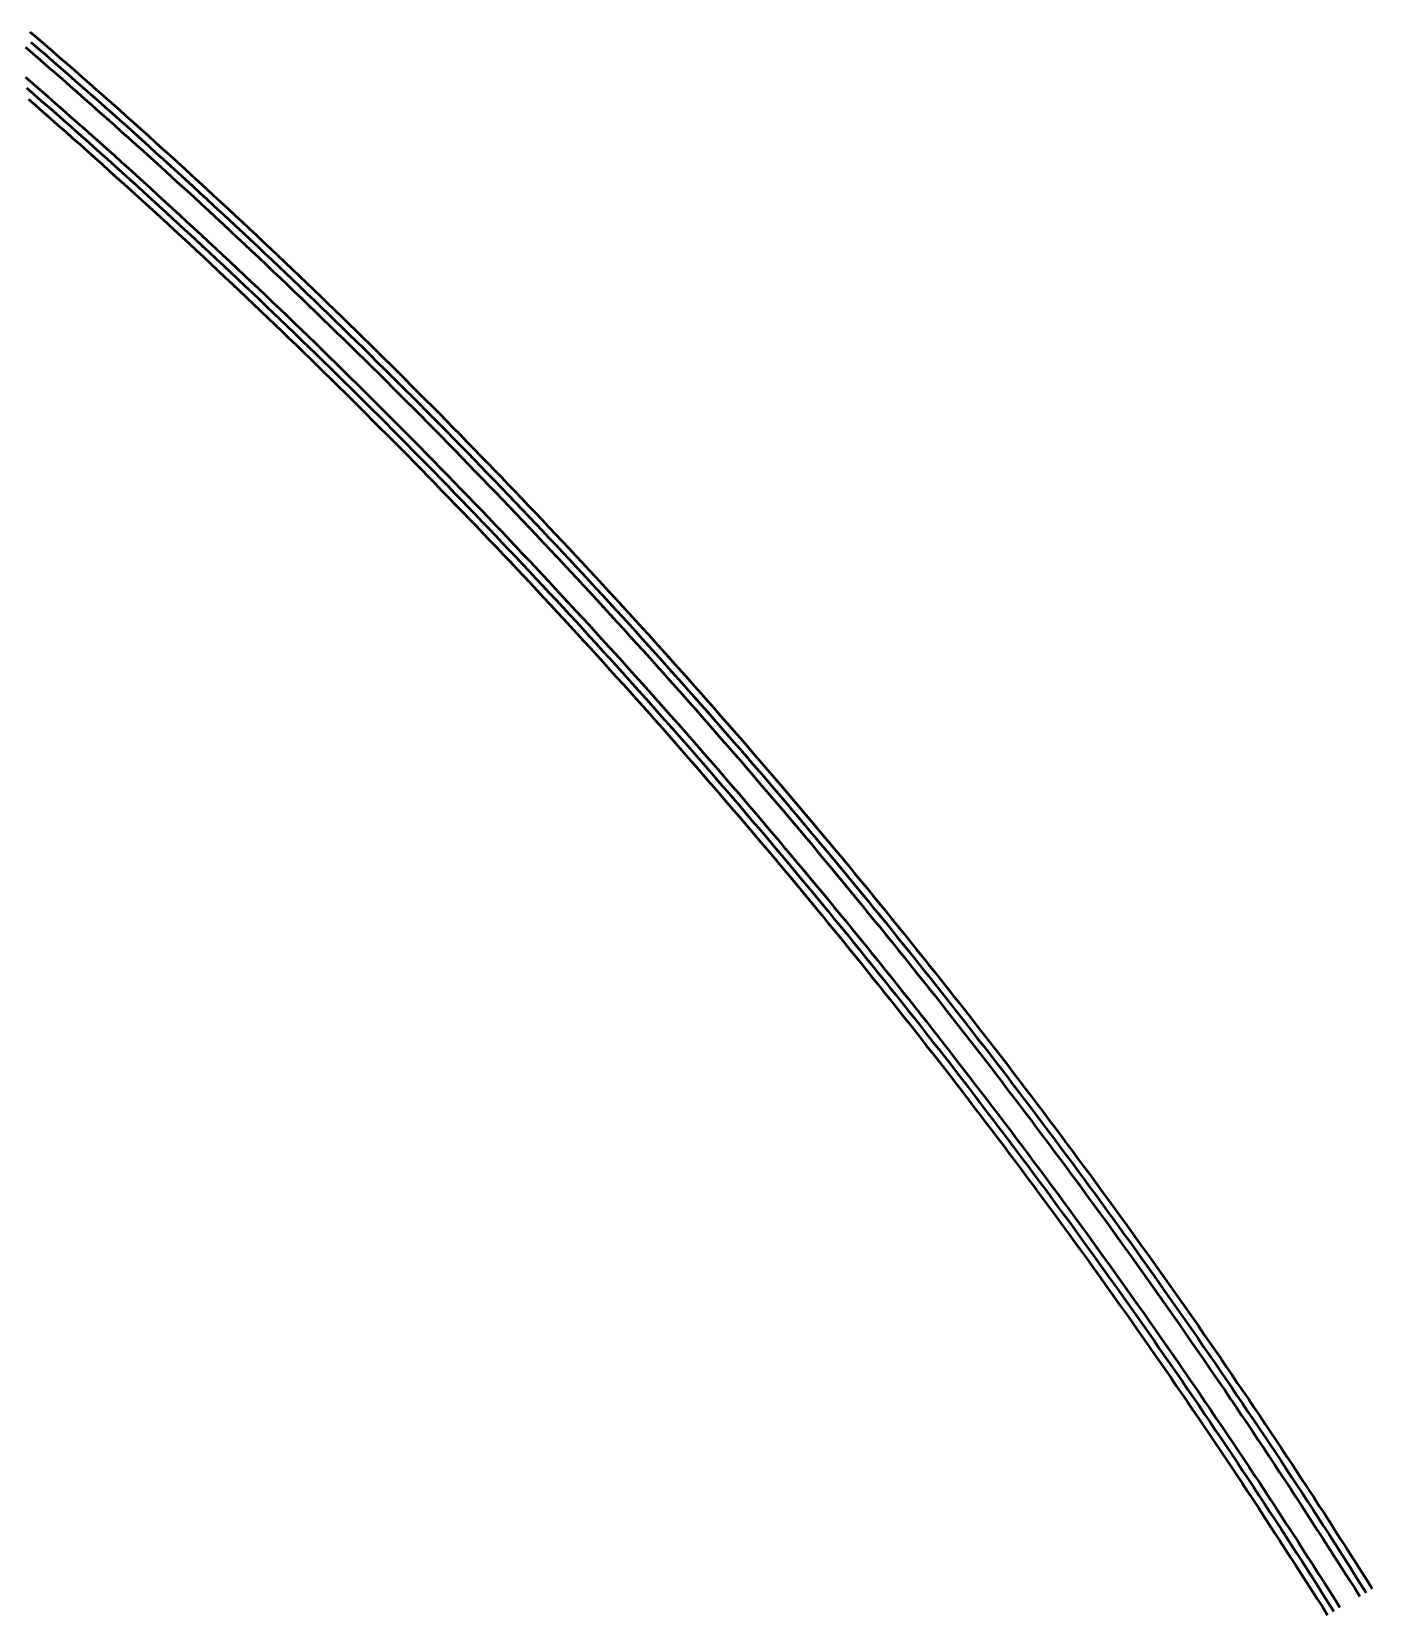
# Model space of a CAD drawing. Header units: millimetres. Extents: x 2688706 to 2690835, y 1254387 to 1255241.
# Drawn here: x 2690698.4 to 2690834.8, y 1254387.1 to 1254548.2 of the extents above; entities that cross this region are included whole.
import ezdxf

# ---------------------------------------------------------------- set-up
doc = ezdxf.new("R2010")
doc.units = ezdxf.units.MM
doc.layers.add('BS-TR-B-Gleisstrang-LinieGeometrie', color=7, linetype='Continuous')
doc.layers.add('BS-TR-N-Gleisstrang-LinieGeometrie', color=7, linetype='Continuous')

msp = doc.modelspace()

# ---------------------------------------------------------------- linework, layer by layer
at = {"layer": 'BS-TR-B-Gleisstrang-LinieGeometrie', "lineweight": 50}
for points in [[(2690698.27, 1254547.14, 461.19), (2690699.03, 1254546.49, 461.21), (2690699.79, 1254545.83, 461.22), (2690700.54, 1254545.18, 461.23), (2690701.3, 1254544.52, 461.24), (2690702.05, 1254543.86, 461.25), (2690702.8, 1254543.21, 461.27), (2690703.55, 1254542.55, 461.28), (2690704.3, 1254541.89, 461.29), (2690705.05, 1254541.22, 461.3), (2690705.8, 1254540.56, 461.31), (2690706.55, 1254539.9, 461.33), (2690707.3, 1254539.23, 461.34), (2690708.04, 1254538.57, 461.35), (2690708.79, 1254537.9, 461.36), (2690709.53, 1254537.23, 461.37), (2690710.27, 1254536.56, 461.39), (2690711.01, 1254535.89, 461.4), (2690711.75, 1254535.22, 461.41), (2690712.49, 1254534.55, 461.42), (2690713.23, 1254533.87, 461.43), (2690713.97, 1254533.2, 461.45), (2690714.71, 1254532.52, 461.46), (2690715.44, 1254531.85, 461.47), (2690716.18, 1254531.17, 461.48), (2690716.91, 1254530.49, 461.49), (2690717.65, 1254529.81, 461.51), (2690718.38, 1254529.13, 461.52), (2690719.11, 1254528.45, 461.53), (2690719.84, 1254527.76, 461.54), (2690720.57, 1254527.08, 461.55), (2690721.3, 1254526.4, 461.57), (2690722.03, 1254525.71, 461.58), (2690722.75, 1254525.02, 461.59), (2690723.48, 1254524.33, 461.6), (2690724.2, 1254523.65, 461.61), (2690724.93, 1254522.96, 461.63), (2690725.65, 1254522.26, 461.64), (2690726.37, 1254521.57, 461.65), (2690727.09, 1254520.88, 461.66), (2690727.81, 1254520.18, 461.67), (2690728.53, 1254519.49, 461.69), (2690729.25, 1254518.79, 461.7), (2690729.96, 1254518.1, 461.71), (2690730.68, 1254517.4, 461.72), (2690731.39, 1254516.7, 461.73), (2690732.11, 1254516, 461.75), (2690732.82, 1254515.3, 461.76), (2690733.53, 1254514.59, 461.77), (2690734.24, 1254513.89, 461.78), (2690734.95, 1254513.19, 461.79), (2690735.66, 1254512.48, 461.81), (2690736.37, 1254511.77, 461.82), (2690737.07, 1254511.07, 461.83), (2690737.78, 1254510.36, 461.84), (2690738.48, 1254509.65, 461.85), (2690739.19, 1254508.94, 461.87), (2690739.89, 1254508.23, 461.88), (2690740.59, 1254507.52, 461.89), (2690741.29, 1254506.8, 461.9), (2690741.99, 1254506.09, 461.91), (2690742.69, 1254505.37, 461.93), (2690743.39, 1254504.66, 461.94), (2690744.08, 1254503.94, 461.95), (2690744.78, 1254503.22, 461.96), (2690745.47, 1254502.5, 461.97), (2690746.17, 1254501.78, 461.99), (2690746.86, 1254501.06, 462), (2690747.55, 1254500.34, 462.01), (2690748.24, 1254499.61, 462.02), (2690748.93, 1254498.89, 462.03), (2690749.62, 1254498.16, 462.05), (2690750.3, 1254497.44, 462.06), (2690750.99, 1254496.71, 462.07), (2690751.68, 1254495.98, 462.08), (2690752.36, 1254495.25, 462.09), (2690753.04, 1254494.52, 462.11), (2690753.73, 1254493.79, 462.12), (2690754.41, 1254493.06, 462.13), (2690755.09, 1254492.33, 462.14), (2690755.77, 1254491.59, 462.15), (2690756.44, 1254490.86, 462.17), (2690757.12, 1254490.12, 462.18), (2690757.8, 1254489.39, 462.19), (2690758.47, 1254488.65, 462.2), (2690759.14, 1254487.91, 462.21), (2690759.82, 1254487.17, 462.23), (2690760.49, 1254486.43, 462.24), (2690761.16, 1254485.69, 462.25), (2690761.83, 1254484.94, 462.26), (2690762.5, 1254484.2, 462.27), (2690763.16, 1254483.46, 462.29), (2690763.83, 1254482.71, 462.3), (2690764.5, 1254481.96, 462.31), (2690765.16, 1254481.22, 462.32), (2690765.82, 1254480.47, 462.33), (2690766.49, 1254479.72, 462.35), (2690767.15, 1254478.97, 462.36), (2690767.81, 1254478.22, 462.37), (2690768.46, 1254477.47, 462.38), (2690769.12, 1254476.71, 462.39), (2690769.78, 1254475.96, 462.41), (2690770.43, 1254475.21, 462.42), (2690771.09, 1254474.45, 462.43), (2690771.74, 1254473.69, 462.44), (2690772.4, 1254472.94, 462.45), (2690773.05, 1254472.18, 462.47), (2690773.7, 1254471.42, 462.48), (2690774.35, 1254470.66, 462.49), (2690774.99, 1254469.9, 462.5), (2690775.64, 1254469.13, 462.51), (2690776.29, 1254468.37, 462.53), (2690776.93, 1254467.61, 462.54), (2690777.58, 1254466.84, 462.55), (2690778.22, 1254466.08, 462.56), (2690778.86, 1254465.31, 462.57), (2690779.5, 1254464.54, 462.59), (2690780.14, 1254463.77, 462.6), (2690780.78, 1254463, 462.61), (2690781.42, 1254462.23, 462.62), (2690782.05, 1254461.46, 462.63), (2690782.69, 1254460.69, 462.65), (2690783.32, 1254459.92, 462.66), (2690783.95, 1254459.14, 462.67), (2690784.59, 1254458.37, 462.68), (2690785.22, 1254457.59, 462.69), (2690785.85, 1254456.81, 462.71), (2690786.47, 1254456.04, 462.72), (2690787.1, 1254455.26, 462.73), (2690787.73, 1254454.48, 462.74), (2690788.35, 1254453.7, 462.75), (2690788.98, 1254452.92, 462.77), (2690789.6, 1254452.13, 462.78), (2690790.22, 1254451.35, 462.79), (2690790.84, 1254450.57, 462.8), (2690791.46, 1254449.78, 462.81), (2690792.08, 1254449, 462.83), (2690792.7, 1254448.21, 462.84), (2690793.31, 1254447.42, 462.85), (2690793.93, 1254446.64, 462.86), (2690794.54, 1254445.85, 462.87), (2690795.16, 1254445.06, 462.89), (2690795.77, 1254444.27, 462.9), (2690796.38, 1254443.47, 462.91), (2690796.99, 1254442.68, 462.92), (2690797.6, 1254441.89, 462.93), (2690798.2, 1254441.09, 462.95), (2690798.81, 1254440.3, 462.96), (2690799.41, 1254439.5, 462.97), (2690800.02, 1254438.71, 462.98), (2690800.62, 1254437.91, 462.99), (2690801.22, 1254437.11, 463.01), (2690801.82, 1254436.31, 463.02), (2690802.42, 1254435.51, 463.03), (2690803.02, 1254434.71, 463.04), (2690803.62, 1254433.91, 463.05), (2690804.21, 1254433.1, 463.07), (2690804.81, 1254432.3, 463.08), (2690805.4, 1254431.5, 463.09), (2690805.99, 1254430.69, 463.1), (2690806.59, 1254429.88, 463.11), (2690807.18, 1254429.08, 463.13), (2690807.76, 1254428.27, 463.14), (2690808.35, 1254427.46, 463.15), (2690808.94, 1254426.65, 463.16), (2690809.52, 1254425.84, 463.17), (2690810.11, 1254425.03, 463.18), (2690810.69, 1254424.22, 463.19), (2690811.27, 1254423.4, 463.21), (2690811.86, 1254422.59, 463.22), (2690812.44, 1254421.78, 463.23), (2690813.01, 1254420.96, 463.24), (2690813.59, 1254420.14, 463.25), (2690814.17, 1254419.33, 463.26), (2690814.74, 1254418.51, 463.27), (2690815.32, 1254417.69, 463.28), (2690815.89, 1254416.87, 463.29), (2690816.46, 1254416.05, 463.31), (2690817.03, 1254415.23, 463.32), (2690817.6, 1254414.41, 463.33), (2690818.17, 1254413.59, 463.34), (2690818.74, 1254412.76, 463.35), (2690819.3, 1254411.94, 463.36), (2690819.87, 1254411.11, 463.37), (2690820.43, 1254410.29, 463.38), (2690820.99, 1254409.46, 463.39), (2690821.55, 1254408.63, 463.41), (2690822.11, 1254407.8, 463.42), (2690822.67, 1254406.98, 463.43), (2690823.23, 1254406.15, 463.44), (2690823.79, 1254405.31, 463.45), (2690824.34, 1254404.48, 463.46), (2690824.9, 1254403.65, 463.47), (2690825.45, 1254402.82, 463.48), (2690826, 1254401.98, 463.49), (2690826.55, 1254401.15, 463.51), (2690827.1, 1254400.31, 463.52), (2690827.65, 1254399.48, 463.53), (2690828.2, 1254398.64, 463.54), (2690828.74, 1254397.8, 463.55), (2690829.29, 1254396.96, 463.56), (2690829.83, 1254396.13, 463.57), (2690830.37, 1254395.29, 463.58), (2690830.91, 1254394.44, 463.59), (2690831.45, 1254393.6, 463.6), (2690831.99, 1254392.76, 463.62), (2690832.53, 1254391.92, 463.63), (2690833.06, 1254391.07, 463.64), (2690833.6, 1254390.23, 463.65), (2690834.13, 1254389.38, 463.66)], [(2690697.84, 1254542.5, 460.77), (2690698.59, 1254541.84, 460.78), (2690699.34, 1254541.18, 460.8), (2690700.1, 1254540.52, 460.81), (2690700.85, 1254539.86, 460.82), (2690701.6, 1254539.2, 460.83), (2690702.35, 1254538.54, 460.84), (2690703.1, 1254537.88, 460.86), (2690703.84, 1254537.22, 460.87), (2690704.59, 1254536.55, 460.88), (2690705.34, 1254535.89, 460.89), (2690706.08, 1254535.22, 460.9), (2690706.83, 1254534.55, 460.92), (2690707.57, 1254533.88, 460.93), (2690708.31, 1254533.21, 460.94), (2690709.05, 1254532.54, 460.95), (2690709.79, 1254531.87, 460.96), (2690710.53, 1254531.19, 460.98), (2690711.27, 1254530.52, 460.99), (2690712.01, 1254529.84, 461), (2690712.74, 1254529.17, 461.01), (2690713.48, 1254528.49, 461.02), (2690714.21, 1254527.81, 461.04), (2690714.95, 1254527.13, 461.05), (2690715.68, 1254526.45, 461.06), (2690716.41, 1254525.77, 461.07), (2690717.14, 1254525.09, 461.08), (2690717.87, 1254524.4, 461.1), (2690718.6, 1254523.72, 461.11), (2690719.33, 1254523.03, 461.12), (2690720.05, 1254522.34, 461.13), (2690720.78, 1254521.66, 461.14), (2690721.5, 1254520.97, 461.16), (2690722.23, 1254520.28, 461.17), (2690722.95, 1254519.59, 461.18), (2690723.67, 1254518.89, 461.19), (2690724.39, 1254518.2, 461.2), (2690725.11, 1254517.51, 461.22), (2690725.83, 1254516.81, 461.23), (2690726.55, 1254516.11, 461.24), (2690727.27, 1254515.42, 461.25), (2690727.98, 1254514.72, 461.26), (2690728.7, 1254514.02, 461.28), (2690729.41, 1254513.32, 461.29), (2690730.12, 1254512.62, 461.3), (2690730.83, 1254511.92, 461.31), (2690731.55, 1254511.21, 461.32), (2690732.25, 1254510.51, 461.34), (2690732.96, 1254509.8, 461.35), (2690733.67, 1254509.1, 461.36), (2690734.38, 1254508.39, 461.37), (2690735.08, 1254507.68, 461.38), (2690735.79, 1254506.97, 461.4), (2690736.49, 1254506.26, 461.41), (2690737.19, 1254505.55, 461.42), (2690737.9, 1254504.84, 461.43), (2690738.6, 1254504.12, 461.44), (2690739.3, 1254503.41, 461.46), (2690739.99, 1254502.69, 461.47), (2690740.69, 1254501.98, 461.48), (2690741.39, 1254501.26, 461.49), (2690742.08, 1254500.54, 461.51), (2690742.78, 1254499.82, 461.52), (2690743.47, 1254499.1, 461.53), (2690744.16, 1254498.38, 461.55), (2690744.86, 1254497.66, 461.56), (2690745.55, 1254496.93, 461.57), (2690746.24, 1254496.21, 461.59), (2690746.92, 1254495.48, 461.6), (2690747.61, 1254494.76, 461.61), (2690748.3, 1254494.03, 461.63), (2690748.98, 1254493.3, 461.64), (2690749.67, 1254492.57, 461.65), (2690750.35, 1254491.84, 461.67), (2690751.03, 1254491.11, 461.68), (2690751.71, 1254490.38, 461.69), (2690752.39, 1254489.64, 461.71), (2690753.07, 1254488.91, 461.72), (2690753.75, 1254488.18, 461.73), (2690754.43, 1254487.44, 461.74), (2690755.1, 1254486.7, 461.76), (2690755.78, 1254485.96, 461.77), (2690756.45, 1254485.22, 461.78), (2690757.12, 1254484.48, 461.8), (2690757.79, 1254483.74, 461.81), (2690758.46, 1254483, 461.82), (2690759.13, 1254482.26, 461.84), (2690759.8, 1254481.52, 461.85), (2690760.47, 1254480.77, 461.86), (2690761.14, 1254480.02, 461.88), (2690761.8, 1254479.28, 461.89), (2690762.46, 1254478.53, 461.9), (2690763.13, 1254477.78, 461.92), (2690763.79, 1254477.03, 461.93), (2690764.45, 1254476.28, 461.94), (2690765.11, 1254475.53, 461.96), (2690765.77, 1254474.78, 461.97), (2690766.43, 1254474.02, 461.98), (2690767.08, 1254473.27, 462), (2690767.74, 1254472.52, 462.01), (2690768.39, 1254471.76, 462.02), (2690769.05, 1254471, 462.04), (2690769.7, 1254470.24, 462.05), (2690770.35, 1254469.49, 462.06), (2690771, 1254468.73, 462.07), (2690771.65, 1254467.96, 462.09), (2690772.3, 1254467.2, 462.1), (2690772.94, 1254466.44, 462.11), (2690773.59, 1254465.68, 462.13), (2690774.23, 1254464.91, 462.14), (2690774.88, 1254464.15, 462.15), (2690775.52, 1254463.38, 462.17), (2690776.16, 1254462.61, 462.18), (2690776.8, 1254461.85, 462.19), (2690777.44, 1254461.08, 462.2), (2690778.08, 1254460.31, 462.22), (2690778.72, 1254459.54, 462.23), (2690779.35, 1254458.76, 462.24), (2690779.99, 1254457.99, 462.25), (2690780.62, 1254457.22, 462.27), (2690781.25, 1254456.44, 462.28), (2690781.88, 1254455.67, 462.29), (2690782.51, 1254454.89, 462.3), (2690783.14, 1254454.11, 462.31), (2690783.77, 1254453.34, 462.33), (2690784.4, 1254452.56, 462.34), (2690785.02, 1254451.78, 462.35), (2690785.65, 1254451, 462.36), (2690786.27, 1254450.22, 462.37), (2690786.89, 1254449.43, 462.39), (2690787.52, 1254448.65, 462.4), (2690788.14, 1254447.86, 462.41), (2690788.76, 1254447.08, 462.42), (2690789.37, 1254446.29, 462.43), (2690789.99, 1254445.51, 462.45), (2690790.61, 1254444.72, 462.46), (2690791.22, 1254443.93, 462.47), (2690791.83, 1254443.14, 462.48), (2690792.45, 1254442.35, 462.5), (2690793.06, 1254441.56, 462.51), (2690793.67, 1254440.77, 462.52), (2690794.28, 1254439.97, 462.53), (2690794.88, 1254439.18, 462.54), (2690795.49, 1254438.38, 462.56), (2690796.1, 1254437.59, 462.57), (2690796.7, 1254436.79, 462.58), (2690797.31, 1254435.99, 462.59), (2690797.91, 1254435.2, 462.6), (2690798.51, 1254434.4, 462.62), (2690799.11, 1254433.6, 462.63), (2690799.71, 1254432.8, 462.64), (2690800.3, 1254431.99, 462.65), (2690800.9, 1254431.19, 462.66), (2690801.5, 1254430.39, 462.67), (2690802.09, 1254429.58, 462.68), (2690802.68, 1254428.78, 462.69), (2690803.28, 1254427.97, 462.7), (2690803.87, 1254427.17, 462.71), (2690804.46, 1254426.36, 462.73), (2690805.04, 1254425.55, 462.74), (2690805.63, 1254424.74, 462.75), (2690806.22, 1254423.93, 462.76), (2690806.8, 1254423.12, 462.77), (2690807.39, 1254422.31, 462.78), (2690807.97, 1254421.5, 462.79), (2690808.55, 1254420.68, 462.8), (2690809.13, 1254419.87, 462.81), (2690809.71, 1254419.05, 462.82), (2690810.29, 1254418.24, 462.84), (2690810.86, 1254417.42, 462.85), (2690811.44, 1254416.6, 462.86), (2690812.01, 1254415.78, 462.87), (2690812.59, 1254414.96, 462.88), (2690813.16, 1254414.14, 462.89), (2690813.73, 1254413.32, 462.9), (2690814.3, 1254412.5, 462.91), (2690814.87, 1254411.68, 462.92), (2690815.44, 1254410.86, 462.93), (2690816, 1254410.03, 462.95), (2690816.57, 1254409.21, 462.96), (2690817.13, 1254408.38, 462.97), (2690817.69, 1254407.55, 462.98), (2690818.26, 1254406.73, 462.99), (2690818.82, 1254405.9, 463), (2690819.38, 1254405.07, 463.01), (2690819.93, 1254404.24, 463.02), (2690820.49, 1254403.41, 463.03), (2690821.05, 1254402.58, 463.04), (2690821.6, 1254401.75, 463.06), (2690822.15, 1254400.91, 463.07), (2690822.71, 1254400.08, 463.08), (2690823.26, 1254399.24, 463.09), (2690823.81, 1254398.41, 463.1), (2690824.35, 1254397.57, 463.11), (2690824.9, 1254396.74, 463.12), (2690825.45, 1254395.9, 463.13), (2690825.99, 1254395.06, 463.14), (2690826.54, 1254394.22, 463.16), (2690827.08, 1254393.38, 463.17), (2690827.62, 1254392.54, 463.18), (2690828.16, 1254391.7, 463.19), (2690828.7, 1254390.86, 463.2), (2690829.24, 1254390.01, 463.21), (2690829.77, 1254389.17, 463.23), (2690830.31, 1254388.32, 463.24), (2690830.84, 1254387.48, 463.25)]]:
    msp.add_polyline3d(points, dxfattribs=at)
at = {"layer": 'BS-TR-N-Gleisstrang-LinieGeometrie', "color": 1, "lineweight": 50, "true_color": 0xff0000}
for points in [[(2690698.19, 1254548.2, 461.26), (2690698.95, 1254547.55, 461.27), (2690699.7, 1254546.89, 461.28), (2690700.46, 1254546.24, 461.3), (2690701.21, 1254545.58, 461.31), (2690701.97, 1254544.93, 461.32), (2690702.72, 1254544.27, 461.33), (2690703.47, 1254543.61, 461.34), (2690704.22, 1254542.95, 461.36), (2690704.97, 1254542.29, 461.37), (2690705.72, 1254541.63, 461.38), (2690706.47, 1254540.96, 461.39), (2690707.22, 1254540.3, 461.4), (2690707.96, 1254539.63, 461.42), (2690708.71, 1254538.97, 461.43), (2690709.45, 1254538.3, 461.44), (2690710.2, 1254537.63, 461.45), (2690710.94, 1254536.96, 461.46), (2690711.68, 1254536.29, 461.48), (2690712.42, 1254535.62, 461.49), (2690713.16, 1254534.95, 461.5), (2690713.9, 1254534.28, 461.51), (2690714.64, 1254533.6, 461.52), (2690715.37, 1254532.92, 461.54), (2690716.11, 1254532.25, 461.55), (2690716.84, 1254531.57, 461.56), (2690717.58, 1254530.89, 461.57), (2690718.31, 1254530.21, 461.58), (2690719.04, 1254529.53, 461.6), (2690719.77, 1254528.85, 461.61), (2690720.5, 1254528.17, 461.62), (2690721.23, 1254527.48, 461.63), (2690721.96, 1254526.8, 461.64), (2690722.69, 1254526.11, 461.66), (2690723.41, 1254525.42, 461.67), (2690724.14, 1254524.73, 461.68), (2690724.86, 1254524.05, 461.69), (2690725.59, 1254523.36, 461.7), (2690726.31, 1254522.66, 461.72), (2690727.03, 1254521.97, 461.73), (2690727.75, 1254521.28, 461.74), (2690728.47, 1254520.58, 461.75), (2690729.19, 1254519.89, 461.76), (2690729.91, 1254519.19, 461.78), (2690730.62, 1254518.49, 461.79), (2690731.34, 1254517.8, 461.8), (2690732.05, 1254517.1, 461.81), (2690732.76, 1254516.4, 461.82), (2690733.48, 1254515.69, 461.84), (2690734.19, 1254514.99, 461.85), (2690734.9, 1254514.29, 461.86), (2690735.61, 1254513.58, 461.87), (2690736.32, 1254512.88, 461.88), (2690737.02, 1254512.17, 461.9), (2690737.73, 1254511.47, 461.91), (2690738.43, 1254510.76, 461.92), (2690739.14, 1254510.05, 461.93), (2690739.84, 1254509.34, 461.94), (2690740.54, 1254508.63, 461.96), (2690741.25, 1254507.91, 461.97), (2690741.95, 1254507.2, 461.98), (2690742.65, 1254506.48, 461.99), (2690743.34, 1254505.77, 462), (2690744.04, 1254505.05, 462.01), (2690744.74, 1254504.34, 462.03), (2690745.43, 1254503.62, 462.04), (2690746.13, 1254502.9, 462.05), (2690746.82, 1254502.18, 462.06), (2690747.51, 1254501.46, 462.07), (2690748.2, 1254500.73, 462.09), (2690748.89, 1254500.01, 462.1), (2690749.58, 1254499.29, 462.11), (2690750.27, 1254498.56, 462.12), (2690750.96, 1254497.83, 462.13), (2690751.64, 1254497.11, 462.15), (2690752.33, 1254496.38, 462.16), (2690753.01, 1254495.65, 462.17), (2690753.69, 1254494.92, 462.18), (2690754.38, 1254494.19, 462.19), (2690755.06, 1254493.46, 462.21), (2690755.74, 1254492.72, 462.22), (2690756.42, 1254491.99, 462.23), (2690757.09, 1254491.25, 462.24), (2690757.77, 1254490.52, 462.25), (2690758.45, 1254489.78, 462.27), (2690759.12, 1254489.04, 462.28), (2690759.79, 1254488.3, 462.29), (2690760.47, 1254487.56, 462.3), (2690761.14, 1254486.82, 462.31), (2690761.81, 1254486.08, 462.33), (2690762.48, 1254485.34, 462.34), (2690763.14, 1254484.6, 462.35), (2690763.81, 1254483.85, 462.36), (2690764.48, 1254483.11, 462.37), (2690765.14, 1254482.36, 462.39), (2690765.81, 1254481.61, 462.4), (2690766.47, 1254480.86, 462.41), (2690767.13, 1254480.11, 462.42), (2690767.79, 1254479.36, 462.43), (2690768.45, 1254478.61, 462.45), (2690769.11, 1254477.86, 462.46), (2690769.77, 1254477.11, 462.47), (2690770.43, 1254476.35, 462.48), (2690771.08, 1254475.6, 462.49), (2690771.74, 1254474.84, 462.51), (2690772.39, 1254474.09, 462.52), (2690773.04, 1254473.33, 462.53), (2690773.69, 1254472.57, 462.54), (2690774.34, 1254471.81, 462.55), (2690774.99, 1254471.05, 462.57), (2690775.64, 1254470.29, 462.58), (2690776.29, 1254469.53, 462.59), (2690776.93, 1254468.76, 462.6), (2690777.58, 1254468, 462.61), (2690778.22, 1254467.24, 462.63), (2690778.86, 1254466.47, 462.64), (2690779.5, 1254465.7, 462.65), (2690780.14, 1254464.93, 462.66), (2690780.78, 1254464.17, 462.67), (2690781.42, 1254463.4, 462.69), (2690782.06, 1254462.63, 462.7), (2690782.69, 1254461.85, 462.71), (2690783.33, 1254461.08, 462.72), (2690783.96, 1254460.31, 462.73), (2690784.6, 1254459.54, 462.75), (2690785.23, 1254458.76, 462.76), (2690785.86, 1254457.98, 462.77), (2690786.49, 1254457.21, 462.78), (2690787.12, 1254456.43, 462.79), (2690787.74, 1254455.65, 462.81), (2690788.37, 1254454.87, 462.82), (2690788.99, 1254454.09, 462.83), (2690789.62, 1254453.31, 462.84), (2690790.24, 1254452.53, 462.85), (2690790.86, 1254451.75, 462.87), (2690791.48, 1254450.96, 462.88), (2690792.1, 1254450.18, 462.89), (2690792.72, 1254449.39, 462.9), (2690793.34, 1254448.61, 462.91), (2690793.95, 1254447.82, 462.93), (2690794.57, 1254447.03, 462.94), (2690795.18, 1254446.24, 462.95), (2690795.79, 1254445.45, 462.96), (2690796.41, 1254444.66, 462.97), (2690797.02, 1254443.87, 462.99), (2690797.63, 1254443.08, 463), (2690798.23, 1254442.28, 463.01), (2690798.84, 1254441.49, 463.02), (2690799.45, 1254440.69, 463.03), (2690800.05, 1254439.9, 463.05), (2690800.66, 1254439.1, 463.06), (2690801.26, 1254438.3, 463.07), (2690801.86, 1254437.5, 463.08), (2690802.46, 1254436.7, 463.09), (2690803.06, 1254435.9, 463.11), (2690803.66, 1254435.1, 463.12), (2690804.25, 1254434.3, 463.13), (2690804.85, 1254433.5, 463.14), (2690805.44, 1254432.69, 463.15), (2690806.04, 1254431.89, 463.17), (2690806.63, 1254431.08, 463.18), (2690807.22, 1254430.28, 463.19), (2690807.81, 1254429.47, 463.2), (2690808.4, 1254428.66, 463.21), (2690808.99, 1254427.85, 463.22), (2690809.57, 1254427.05, 463.24), (2690810.16, 1254426.24, 463.25), (2690810.74, 1254425.42, 463.26), (2690811.33, 1254424.61, 463.27), (2690811.91, 1254423.8, 463.28), (2690812.49, 1254422.99, 463.29), (2690813.07, 1254422.17, 463.3), (2690813.65, 1254421.36, 463.31), (2690814.23, 1254420.54, 463.32), (2690814.8, 1254419.72, 463.34), (2690815.38, 1254418.9, 463.35), (2690815.95, 1254418.09, 463.36), (2690816.52, 1254417.27, 463.37), (2690817.1, 1254416.45, 463.38), (2690817.67, 1254415.63, 463.39), (2690818.23, 1254414.8, 463.4), (2690818.8, 1254413.98, 463.41), (2690819.37, 1254413.16, 463.42), (2690819.94, 1254412.33, 463.44), (2690820.5, 1254411.51, 463.45), (2690821.06, 1254410.68, 463.46), (2690821.63, 1254409.86, 463.47), (2690822.19, 1254409.03, 463.48), (2690822.75, 1254408.2, 463.49), (2690823.31, 1254407.37, 463.5), (2690823.86, 1254406.54, 463.51), (2690824.42, 1254405.71, 463.52), (2690824.97, 1254404.88, 463.54), (2690825.53, 1254404.05, 463.55), (2690826.08, 1254403.21, 463.56), (2690826.63, 1254402.38, 463.57), (2690827.18, 1254401.55, 463.58), (2690827.73, 1254400.71, 463.59), (2690828.28, 1254399.87, 463.6), (2690828.83, 1254399.04, 463.61), (2690829.37, 1254398.2, 463.62), (2690829.92, 1254397.36, 463.64), (2690830.46, 1254396.52, 463.65), (2690831, 1254395.68, 463.66), (2690831.54, 1254394.84, 463.67), (2690832.08, 1254394, 463.68), (2690832.62, 1254393.16, 463.69), (2690833.16, 1254392.32, 463.7), (2690833.7, 1254391.47, 463.71), (2690834.23, 1254390.63, 463.72), (2690834.76, 1254389.78, 463.74)], [(2690697.72, 1254546.63, 461.12), (2690698.48, 1254545.98, 461.13), (2690699.23, 1254545.33, 461.14), (2690699.99, 1254544.67, 461.16), (2690700.74, 1254544.02, 461.17), (2690701.49, 1254543.36, 461.18), (2690702.25, 1254542.7, 461.19), (2690703, 1254542.04, 461.2), (2690703.75, 1254541.38, 461.22), (2690704.5, 1254540.72, 461.23), (2690705.24, 1254540.06, 461.24), (2690705.99, 1254539.39, 461.25), (2690706.74, 1254538.73, 461.26), (2690707.48, 1254538.06, 461.28), (2690708.23, 1254537.4, 461.29), (2690708.97, 1254536.73, 461.3), (2690709.71, 1254536.06, 461.31), (2690710.45, 1254535.39, 461.32), (2690711.19, 1254534.72, 461.34), (2690711.93, 1254534.05, 461.35), (2690712.67, 1254533.38, 461.36), (2690713.41, 1254532.7, 461.37), (2690714.15, 1254532.03, 461.38), (2690714.88, 1254531.35, 461.4), (2690715.62, 1254530.67, 461.41), (2690716.35, 1254529.99, 461.42), (2690717.08, 1254529.32, 461.43), (2690717.81, 1254528.64, 461.44), (2690718.55, 1254527.95, 461.46), (2690719.28, 1254527.27, 461.47), (2690720, 1254526.59, 461.48), (2690720.73, 1254525.9, 461.49), (2690721.46, 1254525.22, 461.5), (2690722.19, 1254524.53, 461.52), (2690722.91, 1254523.84, 461.53), (2690723.63, 1254523.16, 461.54), (2690724.36, 1254522.47, 461.55), (2690725.08, 1254521.78, 461.56), (2690725.8, 1254521.08, 461.58), (2690726.52, 1254520.39, 461.59), (2690727.24, 1254519.7, 461.6), (2690727.96, 1254519, 461.61), (2690728.67, 1254518.31, 461.62), (2690729.39, 1254517.61, 461.64), (2690730.11, 1254516.91, 461.65), (2690730.82, 1254516.21, 461.66), (2690731.53, 1254515.51, 461.67), (2690732.25, 1254514.81, 461.68), (2690732.96, 1254514.11, 461.7), (2690733.67, 1254513.41, 461.71), (2690734.38, 1254512.7, 461.72), (2690735.08, 1254512, 461.73), (2690735.79, 1254511.29, 461.74), (2690736.5, 1254510.59, 461.76), (2690737.2, 1254509.88, 461.77), (2690737.91, 1254509.17, 461.78), (2690738.61, 1254508.46, 461.79), (2690739.31, 1254507.75, 461.8), (2690740.01, 1254507.04, 461.82), (2690740.71, 1254506.32, 461.83), (2690741.41, 1254505.61, 461.84), (2690742.11, 1254504.9, 461.85), (2690742.81, 1254504.18, 461.86), (2690743.5, 1254503.46, 461.88), (2690744.2, 1254502.75, 461.89), (2690744.89, 1254502.03, 461.9), (2690745.59, 1254501.31, 461.91), (2690746.28, 1254500.59, 461.92), (2690746.97, 1254499.86, 461.94), (2690747.66, 1254499.14, 461.95), (2690748.35, 1254498.42, 461.96), (2690749.04, 1254497.69, 461.97), (2690749.72, 1254496.97, 461.98), (2690750.41, 1254496.24, 462), (2690751.09, 1254495.51, 462.01), (2690751.78, 1254494.78, 462.02), (2690752.46, 1254494.06, 462.03), (2690753.14, 1254493.32, 462.04), (2690753.82, 1254492.59, 462.06), (2690754.5, 1254491.86, 462.07), (2690755.18, 1254491.13, 462.08), (2690755.86, 1254490.39, 462.09), (2690756.53, 1254489.66, 462.1), (2690757.21, 1254488.92, 462.12), (2690757.88, 1254488.18, 462.13), (2690758.56, 1254487.45, 462.14), (2690759.23, 1254486.71, 462.15), (2690759.9, 1254485.97, 462.16), (2690760.57, 1254485.23, 462.18), (2690761.24, 1254484.48, 462.19), (2690761.91, 1254483.74, 462.2), (2690762.58, 1254483, 462.21), (2690763.24, 1254482.25, 462.22), (2690763.91, 1254481.51, 462.24), (2690764.57, 1254480.76, 462.25), (2690765.23, 1254480.01, 462.26), (2690765.89, 1254479.26, 462.27), (2690766.55, 1254478.51, 462.28), (2690767.21, 1254477.76, 462.3), (2690767.87, 1254477.01, 462.31), (2690768.53, 1254476.26, 462.32), (2690769.19, 1254475.5, 462.33), (2690769.84, 1254474.75, 462.34), (2690770.5, 1254474, 462.36), (2690771.15, 1254473.24, 462.37), (2690771.8, 1254472.48, 462.38), (2690772.45, 1254471.72, 462.39), (2690773.1, 1254470.96, 462.4), (2690773.75, 1254470.21, 462.42), (2690774.4, 1254469.44, 462.43), (2690775.05, 1254468.68, 462.44), (2690775.69, 1254467.92, 462.45), (2690776.34, 1254467.16, 462.46), (2690776.98, 1254466.39, 462.48), (2690777.62, 1254465.63, 462.49), (2690778.26, 1254464.86, 462.5), (2690778.9, 1254464.09, 462.51), (2690779.54, 1254463.33, 462.52), (2690780.18, 1254462.56, 462.54), (2690780.82, 1254461.79, 462.55), (2690781.45, 1254461.02, 462.56), (2690782.09, 1254460.24, 462.57), (2690782.72, 1254459.47, 462.58), (2690783.35, 1254458.7, 462.6), (2690783.98, 1254457.92, 462.61), (2690784.61, 1254457.15, 462.62), (2690785.24, 1254456.37, 462.63), (2690785.87, 1254455.59, 462.64), (2690786.5, 1254454.82, 462.66), (2690787.12, 1254454.04, 462.67), (2690787.75, 1254453.26, 462.68), (2690788.37, 1254452.48, 462.69), (2690789, 1254451.7, 462.7), (2690789.62, 1254450.91, 462.72), (2690790.24, 1254450.13, 462.73), (2690790.86, 1254449.35, 462.74), (2690791.47, 1254448.56, 462.75), (2690792.09, 1254447.77, 462.76), (2690792.71, 1254446.99, 462.78), (2690793.32, 1254446.2, 462.79), (2690793.94, 1254445.41, 462.8), (2690794.55, 1254444.62, 462.81), (2690795.16, 1254443.83, 462.82), (2690795.77, 1254443.04, 462.84), (2690796.38, 1254442.25, 462.85), (2690796.99, 1254441.46, 462.86), (2690797.59, 1254440.66, 462.87), (2690798.2, 1254439.87, 462.88), (2690798.8, 1254439.07, 462.9), (2690799.41, 1254438.28, 462.91), (2690800.01, 1254437.48, 462.92), (2690800.61, 1254436.68, 462.93), (2690801.21, 1254435.88, 462.94), (2690801.81, 1254435.08, 462.96), (2690802.41, 1254434.28, 462.97), (2690803.01, 1254433.48, 462.98), (2690803.6, 1254432.68, 462.99), (2690804.2, 1254431.87, 463), (2690804.79, 1254431.07, 463.02), (2690805.38, 1254430.27, 463.03), (2690805.97, 1254429.46, 463.04), (2690806.56, 1254428.65, 463.05), (2690807.15, 1254427.85, 463.06), (2690807.74, 1254427.04, 463.07), (2690808.32, 1254426.23, 463.09), (2690808.91, 1254425.42, 463.1), (2690809.49, 1254424.61, 463.11), (2690810.08, 1254423.8, 463.12), (2690810.66, 1254422.98, 463.13), (2690811.24, 1254422.17, 463.14), (2690811.82, 1254421.36, 463.15), (2690812.4, 1254420.54, 463.16), (2690812.97, 1254419.73, 463.18), (2690813.55, 1254418.91, 463.19), (2690814.12, 1254418.09, 463.2), (2690814.7, 1254417.27, 463.21), (2690815.27, 1254416.46, 463.22), (2690815.84, 1254415.64, 463.23), (2690816.41, 1254414.82, 463.24), (2690816.98, 1254413.99, 463.25), (2690817.55, 1254413.17, 463.26), (2690818.11, 1254412.35, 463.27), (2690818.68, 1254411.53, 463.29), (2690819.24, 1254410.7, 463.3), (2690819.81, 1254409.88, 463.31), (2690820.37, 1254409.05, 463.32), (2690820.93, 1254408.22, 463.33), (2690821.49, 1254407.39, 463.34), (2690822.05, 1254406.57, 463.35), (2690822.61, 1254405.74, 463.36), (2690823.16, 1254404.91, 463.37), (2690823.72, 1254404.08, 463.39), (2690824.27, 1254403.24, 463.4), (2690824.82, 1254402.41, 463.41), (2690825.37, 1254401.58, 463.42), (2690825.92, 1254400.74, 463.43), (2690826.47, 1254399.91, 463.44), (2690827.02, 1254399.07, 463.45), (2690827.57, 1254398.24, 463.46), (2690828.11, 1254397.4, 463.47), (2690828.66, 1254396.56, 463.49), (2690829.2, 1254395.72, 463.5), (2690829.74, 1254394.88, 463.51), (2690830.28, 1254394.04, 463.52), (2690830.82, 1254393.2, 463.53), (2690831.36, 1254392.36, 463.54), (2690831.9, 1254391.52, 463.55), (2690832.43, 1254390.67, 463.56), (2690832.97, 1254389.83, 463.57), (2690833.5, 1254388.99, 463.59)], [(2690697.74, 1254543.57, 460.84), (2690698.49, 1254542.92, 460.85), (2690699.25, 1254542.26, 460.86), (2690700, 1254541.6, 460.87), (2690700.75, 1254540.94, 460.89), (2690701.5, 1254540.28, 460.9), (2690702.25, 1254539.62, 460.91), (2690703, 1254538.96, 460.92), (2690703.75, 1254538.3, 460.93), (2690704.5, 1254537.63, 460.95), (2690705.25, 1254536.97, 460.96), (2690705.99, 1254536.3, 460.97), (2690706.74, 1254535.63, 460.98), (2690707.48, 1254534.97, 460.99), (2690708.22, 1254534.3, 461.01), (2690708.96, 1254533.63, 461.02), (2690709.71, 1254532.95, 461.03), (2690710.45, 1254532.28, 461.04), (2690711.18, 1254531.61, 461.05), (2690711.92, 1254530.93, 461.07), (2690712.66, 1254530.26, 461.08), (2690713.4, 1254529.58, 461.09), (2690714.13, 1254528.9, 461.1), (2690714.87, 1254528.22, 461.11), (2690715.6, 1254527.54, 461.13), (2690716.33, 1254526.86, 461.14), (2690717.06, 1254526.18, 461.15), (2690717.79, 1254525.5, 461.16), (2690718.52, 1254524.81, 461.17), (2690719.25, 1254524.13, 461.19), (2690719.98, 1254523.44, 461.2), (2690720.7, 1254522.76, 461.21), (2690721.43, 1254522.07, 461.22), (2690722.15, 1254521.38, 461.23), (2690722.88, 1254520.69, 461.25), (2690723.6, 1254520, 461.26), (2690724.32, 1254519.31, 461.27), (2690725.04, 1254518.61, 461.28), (2690725.76, 1254517.92, 461.29), (2690726.48, 1254517.22, 461.31), (2690727.2, 1254516.53, 461.32), (2690727.91, 1254515.83, 461.33), (2690728.63, 1254515.13, 461.34), (2690729.34, 1254514.43, 461.35), (2690730.06, 1254513.73, 461.36), (2690730.77, 1254513.03, 461.38), (2690731.48, 1254512.33, 461.39), (2690732.19, 1254511.62, 461.4), (2690732.9, 1254510.92, 461.41), (2690733.61, 1254510.21, 461.42), (2690734.32, 1254509.5, 461.44), (2690735.02, 1254508.8, 461.45), (2690735.73, 1254508.09, 461.46), (2690736.43, 1254507.38, 461.47), (2690737.14, 1254506.67, 461.48), (2690737.84, 1254505.96, 461.5), (2690738.54, 1254505.24, 461.51), (2690739.24, 1254504.53, 461.52), (2690739.94, 1254503.82, 461.53), (2690740.64, 1254503.1, 461.55), (2690741.34, 1254502.38, 461.56), (2690742.03, 1254501.67, 461.57), (2690742.73, 1254500.95, 461.58), (2690743.42, 1254500.23, 461.6), (2690744.12, 1254499.51, 461.61), (2690744.81, 1254498.79, 461.62), (2690745.5, 1254498.06, 461.64), (2690746.19, 1254497.34, 461.65), (2690746.88, 1254496.61, 461.66), (2690747.57, 1254495.89, 461.68), (2690748.25, 1254495.16, 461.69), (2690748.94, 1254494.43, 461.7), (2690749.62, 1254493.71, 461.72), (2690750.31, 1254492.98, 461.73), (2690750.99, 1254492.25, 461.74), (2690751.67, 1254491.52, 461.76), (2690752.35, 1254490.78, 461.77), (2690753.03, 1254490.05, 461.78), (2690753.71, 1254489.32, 461.79), (2690754.39, 1254488.58, 461.81), (2690755.07, 1254487.84, 461.82), (2690755.74, 1254487.11, 461.83), (2690756.42, 1254486.37, 461.85), (2690757.09, 1254485.63, 461.86), (2690757.76, 1254484.89, 461.87), (2690758.43, 1254484.15, 461.89), (2690759.1, 1254483.41, 461.9), (2690759.77, 1254482.66, 461.91), (2690760.44, 1254481.92, 461.93), (2690761.11, 1254481.17, 461.94), (2690761.78, 1254480.43, 461.95), (2690762.44, 1254479.68, 461.97), (2690763.1, 1254478.93, 461.98), (2690763.77, 1254478.19, 461.99), (2690764.43, 1254477.44, 462.01), (2690765.09, 1254476.68, 462.02), (2690765.75, 1254475.93, 462.03), (2690766.41, 1254475.18, 462.05), (2690767.07, 1254474.43, 462.06), (2690767.72, 1254473.67, 462.07), (2690768.38, 1254472.92, 462.09), (2690769.03, 1254472.16, 462.1), (2690769.68, 1254471.4, 462.11), (2690770.34, 1254470.65, 462.12), (2690770.99, 1254469.89, 462.14), (2690771.64, 1254469.13, 462.15), (2690772.29, 1254468.37, 462.16), (2690772.93, 1254467.61, 462.18), (2690773.58, 1254466.84, 462.19), (2690774.23, 1254466.08, 462.2), (2690774.87, 1254465.31, 462.22), (2690775.51, 1254464.55, 462.23), (2690776.16, 1254463.78, 462.24), (2690776.8, 1254463.02, 462.26), (2690777.44, 1254462.25, 462.27), (2690778.08, 1254461.48, 462.28), (2690778.71, 1254460.71, 462.29), (2690779.35, 1254459.94, 462.3), (2690779.99, 1254459.16, 462.32), (2690780.62, 1254458.39, 462.33), (2690781.26, 1254457.62, 462.34), (2690781.89, 1254456.84, 462.35), (2690782.52, 1254456.07, 462.37), (2690783.15, 1254455.29, 462.38), (2690783.78, 1254454.51, 462.39), (2690784.41, 1254453.74, 462.4), (2690785.03, 1254452.96, 462.41), (2690785.66, 1254452.18, 462.43), (2690786.28, 1254451.4, 462.44), (2690786.91, 1254450.62, 462.45), (2690787.53, 1254449.83, 462.46), (2690788.15, 1254449.05, 462.47), (2690788.77, 1254448.26, 462.49), (2690789.39, 1254447.48, 462.5), (2690790.01, 1254446.69, 462.51), (2690790.62, 1254445.91, 462.52), (2690791.24, 1254445.12, 462.53), (2690791.86, 1254444.33, 462.55), (2690792.47, 1254443.54, 462.56), (2690793.08, 1254442.75, 462.57), (2690793.69, 1254441.96, 462.58), (2690794.3, 1254441.17, 462.59), (2690794.91, 1254440.37, 462.61), (2690795.52, 1254439.58, 462.62), (2690796.13, 1254438.78, 462.63), (2690796.73, 1254437.99, 462.64), (2690797.34, 1254437.19, 462.66), (2690797.94, 1254436.39, 462.67), (2690798.54, 1254435.6, 462.68), (2690799.14, 1254434.8, 462.69), (2690799.74, 1254434, 462.7), (2690800.34, 1254433.2, 462.71), (2690800.94, 1254432.39, 462.72), (2690801.53, 1254431.59, 462.73), (2690802.13, 1254430.79, 462.75), (2690802.72, 1254429.98, 462.76), (2690803.32, 1254429.18, 462.77), (2690803.91, 1254428.37, 462.78), (2690804.5, 1254427.56, 462.79), (2690805.09, 1254426.76, 462.8), (2690805.68, 1254425.95, 462.81), (2690806.26, 1254425.14, 462.82), (2690806.85, 1254424.33, 462.83), (2690807.43, 1254423.52, 462.84), (2690808.02, 1254422.71, 462.86), (2690808.6, 1254421.89, 462.87), (2690809.18, 1254421.08, 462.88), (2690809.76, 1254420.27, 462.89), (2690810.34, 1254419.45, 462.9), (2690810.92, 1254418.63, 462.91), (2690811.5, 1254417.82, 462.92), (2690812.07, 1254417, 462.93), (2690812.65, 1254416.18, 462.94), (2690813.22, 1254415.36, 462.95), (2690813.79, 1254414.54, 462.97), (2690814.36, 1254413.72, 462.98), (2690814.93, 1254412.9, 462.99), (2690815.5, 1254412.08, 463), (2690816.07, 1254411.25, 463.01), (2690816.63, 1254410.43, 463.02), (2690817.2, 1254409.6, 463.03), (2690817.76, 1254408.78, 463.04), (2690818.33, 1254407.95, 463.05), (2690818.89, 1254407.12, 463.06), (2690819.45, 1254406.3, 463.08), (2690820.01, 1254405.47, 463.09), (2690820.57, 1254404.64, 463.1), (2690821.12, 1254403.81, 463.11), (2690821.68, 1254402.98, 463.12), (2690822.23, 1254402.14, 463.13), (2690822.79, 1254401.31, 463.14), (2690823.34, 1254400.48, 463.15), (2690823.89, 1254399.64, 463.16), (2690824.44, 1254398.81, 463.17), (2690824.99, 1254397.97, 463.19), (2690825.53, 1254397.13, 463.2), (2690826.08, 1254396.3, 463.21), (2690826.62, 1254395.46, 463.22), (2690827.17, 1254394.62, 463.23), (2690827.71, 1254393.78, 463.24), (2690828.25, 1254392.94, 463.25), (2690828.79, 1254392.1, 463.27), (2690829.33, 1254391.25, 463.28), (2690829.87, 1254390.41, 463.29), (2690830.4, 1254389.57, 463.3), (2690830.94, 1254388.72, 463.31), (2690831.47, 1254387.88, 463.33)], [(2690698.03, 1254541.34, 460.71), (2690698.78, 1254540.68, 460.72), (2690699.54, 1254540.02, 460.73), (2690700.29, 1254539.36, 460.74), (2690701.04, 1254538.7, 460.76), (2690701.79, 1254538.04, 460.77), (2690702.53, 1254537.38, 460.78), (2690703.28, 1254536.72, 460.79), (2690704.03, 1254536.05, 460.8), (2690704.77, 1254535.39, 460.82), (2690705.52, 1254534.72, 460.83), (2690706.26, 1254534.05, 460.84), (2690707.01, 1254533.38, 460.85), (2690707.75, 1254532.72, 460.86), (2690708.49, 1254532.04, 460.88), (2690709.23, 1254531.37, 460.89), (2690709.97, 1254530.7, 460.9), (2690710.7, 1254530.03, 460.91), (2690711.44, 1254529.35, 460.92), (2690712.18, 1254528.67, 460.94), (2690712.91, 1254528, 460.95), (2690713.65, 1254527.32, 460.96), (2690714.38, 1254526.64, 460.97), (2690715.11, 1254525.96, 460.98), (2690715.84, 1254525.28, 461), (2690716.57, 1254524.6, 461.01), (2690717.3, 1254523.91, 461.02), (2690718.03, 1254523.23, 461.03), (2690718.76, 1254522.54, 461.04), (2690719.48, 1254521.86, 461.06), (2690720.21, 1254521.17, 461.07), (2690720.93, 1254520.48, 461.08), (2690721.66, 1254519.79, 461.09), (2690722.38, 1254519.1, 461.1), (2690723.1, 1254518.41, 461.12), (2690723.82, 1254517.72, 461.13), (2690724.54, 1254517.02, 461.14), (2690725.26, 1254516.33, 461.15), (2690725.98, 1254515.63, 461.16), (2690726.69, 1254514.94, 461.18), (2690727.41, 1254514.24, 461.19), (2690728.12, 1254513.54, 461.2), (2690728.83, 1254512.84, 461.21), (2690729.55, 1254512.14, 461.22), (2690730.26, 1254511.44, 461.24), (2690730.97, 1254510.73, 461.25), (2690731.68, 1254510.03, 461.26), (2690732.39, 1254509.32, 461.27), (2690733.09, 1254508.62, 461.28), (2690733.8, 1254507.91, 461.3), (2690734.51, 1254507.2, 461.31), (2690735.21, 1254506.49, 461.32), (2690735.91, 1254505.78, 461.33), (2690736.62, 1254505.07, 461.34), (2690737.32, 1254504.36, 461.36), (2690738.02, 1254503.65, 461.37), (2690738.72, 1254502.93, 461.38), (2690739.41, 1254502.22, 461.39), (2690740.11, 1254501.5, 461.41), (2690740.81, 1254500.79, 461.42), (2690741.5, 1254500.07, 461.43), (2690742.2, 1254499.35, 461.45), (2690742.89, 1254498.63, 461.46), (2690743.58, 1254497.91, 461.47), (2690744.27, 1254497.19, 461.49), (2690744.96, 1254496.46, 461.5), (2690745.65, 1254495.74, 461.51), (2690746.34, 1254495.01, 461.52), (2690747.03, 1254494.29, 461.54), (2690747.71, 1254493.56, 461.55), (2690748.4, 1254492.83, 461.56), (2690749.08, 1254492.11, 461.58), (2690749.76, 1254491.38, 461.59), (2690750.44, 1254490.64, 461.6), (2690751.13, 1254489.91, 461.62), (2690751.81, 1254489.18, 461.63), (2690752.48, 1254488.45, 461.64), (2690753.16, 1254487.71, 461.66), (2690753.84, 1254486.98, 461.67), (2690754.51, 1254486.24, 461.68), (2690755.19, 1254485.5, 461.7), (2690755.86, 1254484.76, 461.71), (2690756.53, 1254484.02, 461.72), (2690757.2, 1254483.28, 461.74), (2690757.87, 1254482.54, 461.75), (2690758.54, 1254481.8, 461.76), (2690759.21, 1254481.06, 461.78), (2690759.88, 1254480.31, 461.79), (2690760.54, 1254479.57, 461.8), (2690761.21, 1254478.82, 461.81), (2690761.87, 1254478.07, 461.83), (2690762.53, 1254477.33, 461.84), (2690763.2, 1254476.58, 461.85), (2690763.86, 1254475.83, 461.87), (2690764.52, 1254475.08, 461.88), (2690765.17, 1254474.32, 461.89), (2690765.83, 1254473.57, 461.91), (2690766.49, 1254472.82, 461.92), (2690767.14, 1254472.06, 461.93), (2690767.8, 1254471.31, 461.95), (2690768.45, 1254470.55, 461.96), (2690769.1, 1254469.79, 461.97), (2690769.75, 1254469.04, 461.99), (2690770.4, 1254468.28, 462), (2690771.05, 1254467.52, 462.01), (2690771.7, 1254466.75, 462.03), (2690772.35, 1254465.99, 462.04), (2690772.99, 1254465.23, 462.05), (2690773.63, 1254464.47, 462.07), (2690774.28, 1254463.7, 462.08), (2690774.92, 1254462.93, 462.09), (2690775.56, 1254462.17, 462.1), (2690776.2, 1254461.4, 462.12), (2690776.84, 1254460.63, 462.13), (2690777.48, 1254459.86, 462.14), (2690778.11, 1254459.09, 462.15), (2690778.75, 1254458.32, 462.17), (2690779.38, 1254457.55, 462.18), (2690780.02, 1254456.78, 462.19), (2690780.65, 1254456, 462.2), (2690781.28, 1254455.23, 462.21), (2690781.91, 1254454.45, 462.23), (2690782.54, 1254453.67, 462.24), (2690783.17, 1254452.9, 462.25), (2690783.79, 1254452.12, 462.26), (2690784.42, 1254451.34, 462.27), (2690785.04, 1254450.56, 462.29), (2690785.67, 1254449.78, 462.3), (2690786.29, 1254449, 462.31), (2690786.91, 1254448.21, 462.32), (2690787.53, 1254447.43, 462.34), (2690788.15, 1254446.64, 462.35), (2690788.77, 1254445.86, 462.36), (2690789.38, 1254445.07, 462.37), (2690790, 1254444.28, 462.38), (2690790.61, 1254443.5, 462.4), (2690791.23, 1254442.71, 462.41), (2690791.84, 1254441.92, 462.42), (2690792.45, 1254441.13, 462.43), (2690793.06, 1254440.33, 462.44), (2690793.67, 1254439.54, 462.46), (2690794.27, 1254438.75, 462.47), (2690794.88, 1254437.95, 462.48), (2690795.49, 1254437.16, 462.49), (2690796.09, 1254436.36, 462.5), (2690796.69, 1254435.57, 462.52), (2690797.3, 1254434.77, 462.53), (2690797.9, 1254433.97, 462.54), (2690798.5, 1254433.17, 462.55), (2690799.09, 1254432.37, 462.56), (2690799.69, 1254431.57, 462.57), (2690800.29, 1254430.77, 462.58), (2690800.88, 1254429.96, 462.6), (2690801.48, 1254429.16, 462.61), (2690802.07, 1254428.36, 462.62), (2690802.66, 1254427.55, 462.63), (2690803.25, 1254426.74, 462.64), (2690803.84, 1254425.94, 462.65), (2690804.43, 1254425.13, 462.66), (2690805.02, 1254424.32, 462.67), (2690805.6, 1254423.51, 462.68), (2690806.19, 1254422.7, 462.69), (2690806.77, 1254421.89, 462.71), (2690807.35, 1254421.08, 462.72), (2690807.93, 1254420.26, 462.73), (2690808.51, 1254419.45, 462.74), (2690809.09, 1254418.63, 462.75), (2690809.67, 1254417.82, 462.76), (2690810.25, 1254417, 462.77), (2690810.82, 1254416.19, 462.78), (2690811.39, 1254415.37, 462.79), (2690811.97, 1254414.55, 462.8), (2690812.54, 1254413.73, 462.82), (2690813.11, 1254412.91, 462.83), (2690813.68, 1254412.09, 462.84), (2690814.25, 1254411.27, 462.85), (2690814.81, 1254410.44, 462.86), (2690815.38, 1254409.62, 462.87), (2690815.95, 1254408.79, 462.88), (2690816.51, 1254407.97, 462.89), (2690817.07, 1254407.14, 462.9), (2690817.63, 1254406.32, 462.91), (2690818.19, 1254405.49, 462.93), (2690818.75, 1254404.66, 462.94), (2690819.31, 1254403.83, 462.95), (2690819.87, 1254403, 462.96), (2690820.42, 1254402.17, 462.97), (2690820.98, 1254401.34, 462.98), (2690821.53, 1254400.51, 462.99), (2690822.08, 1254399.67, 463), (2690822.63, 1254398.84, 463.01), (2690823.18, 1254398, 463.02), (2690823.73, 1254397.17, 463.04), (2690824.27, 1254396.33, 463.05), (2690824.82, 1254395.49, 463.06), (2690825.36, 1254394.66, 463.07), (2690825.91, 1254393.82, 463.08), (2690826.45, 1254392.98, 463.09), (2690826.99, 1254392.14, 463.1), (2690827.53, 1254391.3, 463.12), (2690828.07, 1254390.46, 463.13), (2690828.61, 1254389.61, 463.14), (2690829.14, 1254388.77, 463.15), (2690829.68, 1254387.93, 463.16), (2690830.21, 1254387.08, 463.18)]]:
    msp.add_polyline3d(points, dxfattribs=at)

doc.saveas('drawing.dxf')
